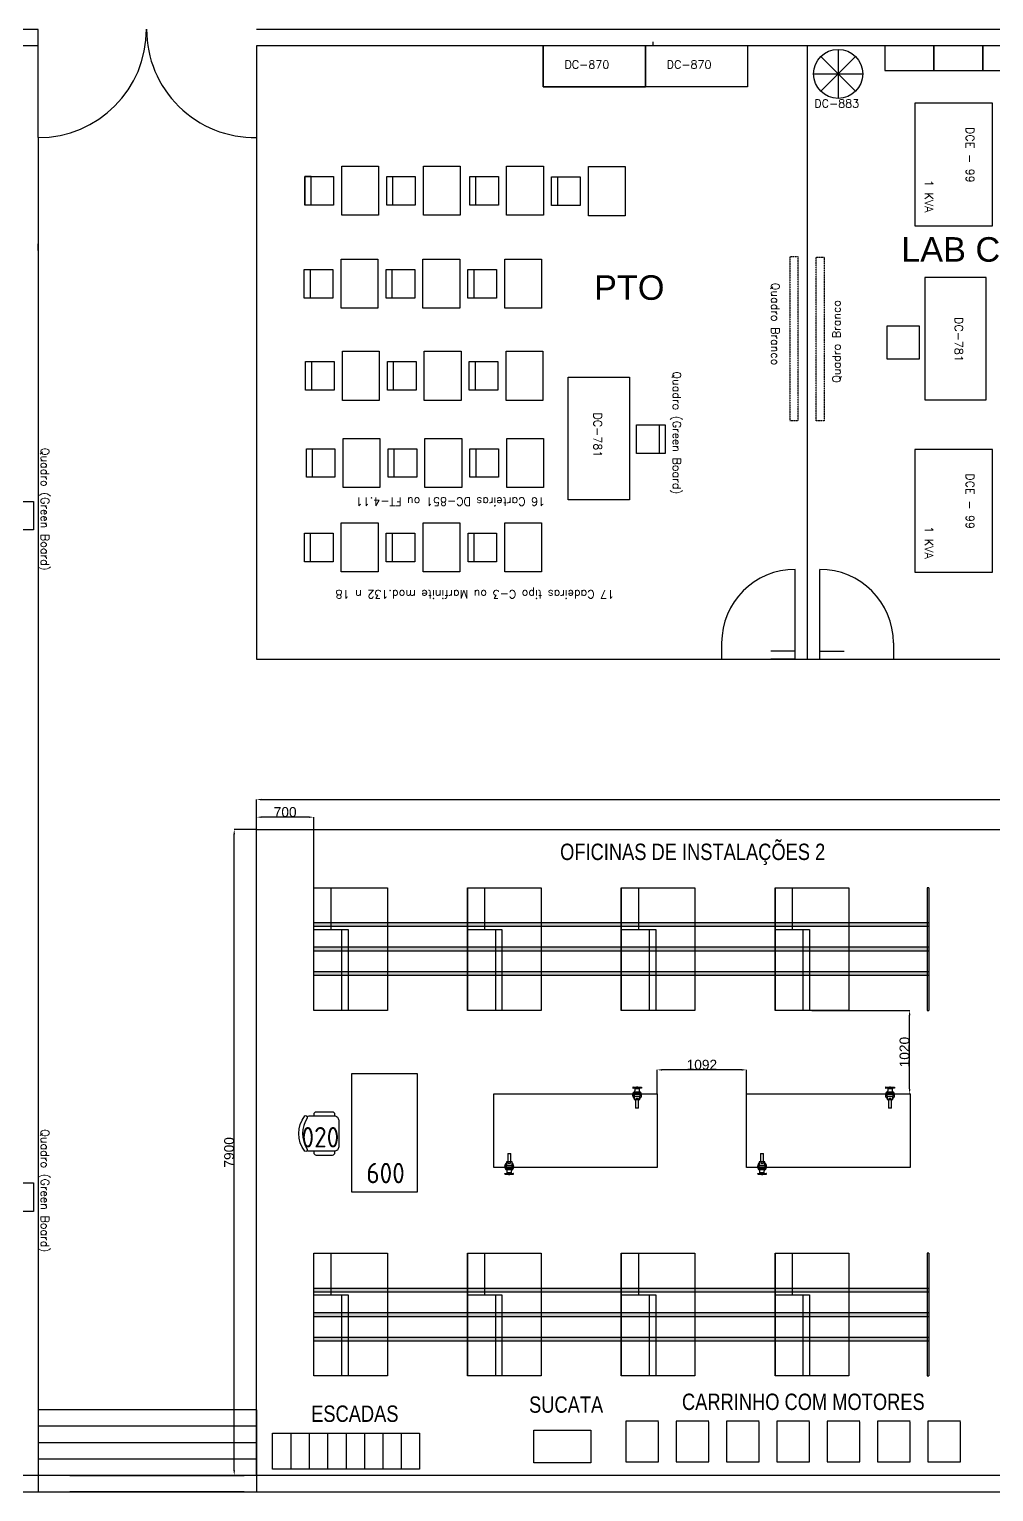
# Model space of a CAD drawing. Header units: millimetres. Extents: x 18768 to 1484868, y -11027 to 520152.
# Drawn here: x 161575 to 173367, y 408974 to 426858 of the extents above; entities that cross this region are included whole.
import ezdxf
from ezdxf.enums import TextEntityAlignment as Align

# ---------------------------------------------------------------- set-up
doc = ezdxf.new("R2010")
doc.units = ezdxf.units.MM
doc.linetypes.add('HIDDEN2', pattern=[4.7625, 3.175, -1.5875])
for name, color, linetype in [('4-MOBILIA', 4, 'Continuous'), ('8-TEXTO-DETALHES', 6, 'Continuous'), ('A Construir', 1, 'Continuous'), ('L025-CONTORNO', 7, 'Continuous'), ('L025-TEXTO', 7, 'Continuous'), ('L035-ARRANJO-ADQUIRIR', 102, 'Continuous'), ('L8-TRACEJADO', 4, 'HIDDEN2'), ('PAREDES', 7, 'Continuous')]:
    doc.layers.add(name, color=color, linetype=linetype)
doc.styles.add('ISO-CP--25', font='isocp.shx', dxfattribs={"height": 250})
doc.styles.add('ROMANS', font='romans', dxfattribs={"width": 0.8, "height": 300})
doc.styles.get("Standard").update_dxf_attribs({"font": 'arial.ttf'})
doc.dimstyles.new('ISO-25', dxfattribs={"dimtxt": 2.5, "dimasz": 2.5, "dimexe": 1.25, "dimexo": 0.625, "dimtad": 1, "dimtxsty": 'Standard', "dimcen": 2.5, "dimadec": 0, "dimazin": 0, "dimtfac": 1, "dimtmove": 0, "dimatfit": 3, "dimfxl": 1, "dimarcsym": 0})

# ---------------------------------------------------------------- blocks, each defined once
blk = doc.blocks.new('*D142')
at = {"color": 0, "lineweight": -2, "transparency": 16777216}
for p, q in [((164354, 417058), (164354, 417440)), ((164414, 417438), (184503, 417438)), ((184563, 417074), (184563, 417440))]:
    blk.add_line(p, q, dxfattribs=at)
at = {"color": 0, "lineweight": 15, "transparency": 16777216}
for points in [[(164414, 417448), (164414, 417428), (164354, 417438)], [(184503, 417448), (184503, 417428), (184563, 417438)]]:
    blk.add_solid(points, dxfattribs=at)
at = {"layer": 'DEFPOINTS', "color": 0, "lineweight": 15, "transparency": 16777216}
for p in [(184563, 417438), (184563, 417074), (164354, 417057)]:
    blk.add_point(p, dxfattribs=at)
at = {"color": 0, "transparency": 16777216, "insert": (174459, 417500), "char_height": 120, "attachment_point": 5}
blk.add_mtext('20209', dxfattribs=at)
blk = doc.blocks.new('*D149')
at = {"color": 0, "lineweight": -2, "transparency": 16777216}
for p, q in [((164353, 417074), (164080, 417074)), ((164081, 409234), (164081, 417014)), ((164353, 409174), (164080, 409174))]:
    blk.add_line(p, q, dxfattribs=at)
at = {"color": 0, "lineweight": 15, "transparency": 16777216}
for points in [[(164071, 417014), (164091, 417014), (164081, 417074)], [(164071, 409234), (164091, 409234), (164081, 409174)]]:
    blk.add_solid(points, dxfattribs=at)
at = {"layer": 'DEFPOINTS', "color": 0, "lineweight": 15, "transparency": 16777216}
for p in [(164081, 417074), (164354, 417074), (164354, 409174)]:
    blk.add_point(p, dxfattribs=at)
at = {"color": 0, "transparency": 16777216, "insert": (164019, 413124), "char_height": 120, "attachment_point": 5, "rotation": 90}
blk.add_mtext('7900', dxfattribs=at)
blk = doc.blocks.new('*D152')
at = {"color": 0, "lineweight": -2, "transparency": 16777216}
for p, q in [((164354, 417074), (164354, 417224)), ((164994, 417223), (164414, 417223)), ((165054, 416361), (165054, 417224))]:
    blk.add_line(p, q, dxfattribs=at)
at = {"color": 0, "lineweight": 15, "transparency": 16777216}
for points in [[(164414, 417233), (164414, 417213), (164354, 417223)], [(164994, 417233), (164994, 417213), (165054, 417223)]]:
    blk.add_solid(points, dxfattribs=at)
at = {"layer": 'DEFPOINTS', "color": 0, "lineweight": 15, "transparency": 16777216}
for p in [(164354, 417223), (164354, 417074), (165054, 416360)]:
    blk.add_point(p, dxfattribs=at)
at = {"color": 0, "transparency": 16777216, "insert": (164704, 417285), "char_height": 120, "attachment_point": 5}
blk.add_mtext('700', dxfattribs=at)
blk = doc.blocks.new('*D153')
at = {"color": 0, "lineweight": -2, "transparency": 16777216}
for p, q in [((169253, 413841), (169253, 414134)), ((170285, 414133), (169313, 414133)), ((170345, 413841), (170345, 414134))]:
    blk.add_line(p, q, dxfattribs=at)
at = {"color": 0, "lineweight": 15, "transparency": 16777216}
for points in [[(169313, 414143), (169313, 414123), (169253, 414133)], [(170285, 414143), (170285, 414123), (170345, 414133)]]:
    blk.add_solid(points, dxfattribs=at)
at = {"layer": 'DEFPOINTS', "color": 0, "lineweight": 15, "transparency": 16777216}
for p in [(169253, 414133), (169253, 413840), (170345, 413840)]:
    blk.add_point(p, dxfattribs=at)
at = {"color": 0, "transparency": 16777216, "insert": (169799, 414195), "char_height": 120, "attachment_point": 5}
blk.add_mtext('1092', dxfattribs=at)
blk = doc.blocks.new('*D154')
at = {"color": 0, "lineweight": -2, "transparency": 16777216}
for p, q in [((171145, 414860), (172340, 414860)), ((172339, 413900), (172339, 414800)), ((172345, 413840), (172337, 413840))]:
    blk.add_line(p, q, dxfattribs=at)
at = {"color": 0, "lineweight": 15, "transparency": 16777216}
for points in [[(172329, 414800), (172349, 414800), (172339, 414860)], [(172329, 413900), (172349, 413900), (172339, 413840)]]:
    blk.add_solid(points, dxfattribs=at)
at = {"layer": 'DEFPOINTS', "color": 0, "lineweight": 15, "transparency": 16777216}
for p in [(171144, 414860), (172339, 414860), (172345, 413840)]:
    blk.add_point(p, dxfattribs=at)
at = {"color": 0, "transparency": 16777216, "insert": (172277, 414350), "char_height": 120, "attachment_point": 5, "rotation": 90}
blk.add_mtext('1020', dxfattribs=at)
blk = doc.blocks.new('BL_SENAI_id9320210400')
at = {"layer": 'L035-ARRANJO-ADQUIRIR', "color": 0}
for points in [[(-690, 550, -0.290756), (-310, 550, 0.829608), (-284, 579, 0.333333), (-716, 579, 0.829608), (-690, 550)], [(-710, 550, 0.129448), (-717, 523), (-717, 219, 0.414214), (-663, 164), (-338, 164, 0.414214), (-284, 219), (-284, 525, 0.120944), (-290, 550)], [(-717, 464), (-737, 464, 0.414214), (-767, 434), (-767, 244, 0.414214), (-737, 214), (-717, 214)], [(-284, 214), (-264, 214, 0.414214), (-234, 244), (-234, 434, 0.414214), (-264, 464), (-284, 464)]]:
    blk.add_lwpolyline(points, format="xyb", dxfattribs=at)
at = {"layer": 'L025-TEXTO', "style": 'ISO-CP--25'}
blk.add_attdef('rmp_mt_codmaterial', (15, 15), '', height=40, dxfattribs=at)
at = {"layer": 'L025-TEXTO', "style": 'ISO-CP--25', "flags": 1}
for tag in ['rmp_mt_nomeunid', 'rmp_mt_potencia', 'rmp_mt_cod']:
    blk.add_attdef(tag, (15, 15), '', height=40, dxfattribs=at)
blk = doc.blocks.new('BL_SENAI_id9320220810')
at = {"layer": 'L025-CONTORNO', "color": 0}
blk.add_lwpolyline([(-688, 238), (112, 238), (112, 1688), (-688, 1688)], close=True, dxfattribs=at)
at = {"layer": 'L025-TEXTO', "style": 'ISO-CP--25'}
blk.add_attdef('rmp_mt_codmaterial', (15, 15), '', height=40, dxfattribs=at)
at = {"layer": 'L025-TEXTO', "style": 'ISO-CP--25', "flags": 1}
for tag in ['rmp_mt_nomeunid', 'rmp_mt_potencia', 'rmp_mt_cod']:
    blk.add_attdef(tag, (15, 15), '', height=40, dxfattribs=at)
blk = doc.blocks.new('*U157')
for p, q in [((-200, 250), (200, 250)), ((-200, -250), (-200, 242)), ((200, 250), (200, -250)), ((200, -250), (-200, -250))]:
    blk.add_line(p, q)
blk = doc.blocks.new('*U158')
at = {"color": 0, "linetype": 'ByBlock', "lineweight": -2, "transparency": 16777216}
for p in [(-3692, 0), (-3077, 0), (-2462, 0), (-1846, 0), (-1231, 0), (-615, 0), (0, 0)]:
    blk.add_blockref('*U157', p, dxfattribs=at)

msp = doc.modelspace()

# ---------------------------------------------------------------- hatches: boundary and pattern name
at = {"true_color": 0xf4ee51}
h = msp.add_hatch(color=41, dxfattribs=at)
h.dxf.hatch_style = 1
h.paths.add_polyline_path([(171594.027, 415935.346), (172574.027, 415935.346), (172574.027, 415885.346), (171594.027, 415885.346)])
h.paths.add_polyline_path([(171114.162, 415935.346), (171594.027, 415935.346), (171594.027, 415885.346), (171114.162, 415885.346)])
h.paths.add_polyline_path([(171034.408, 415935.346), (171114.162, 415935.346), (171114.162, 415885.346), (171034.408, 415885.346)])
h.paths.add_polyline_path([(170694.027, 415935.346), (171034.408, 415935.346), (171034.408, 415885.346), (170694.027, 415885.346)])
h.paths.add_polyline_path([(169714.027, 415935.346), (170694.027, 415935.346), (170694.027, 415885.346), (169714.027, 415885.346)])
h.paths.add_polyline_path([(169234.162, 415935.346), (169714.027, 415935.346), (169714.027, 415885.346), (169234.162, 415885.346)])
h.paths.add_polyline_path([(169154.408, 415935.346), (169234.162, 415935.346), (169234.162, 415885.346), (169154.408, 415885.346)])
h.paths.add_polyline_path([(168814.027, 415935.346), (169154.408, 415935.346), (169154.408, 415885.346), (168814.027, 415885.346)])
h.paths.add_polyline_path([(167834.027, 415935.346), (168814.027, 415935.346), (168814.027, 415885.346), (167834.027, 415885.346)])
h.paths.add_polyline_path([(166934.027, 415935.346), (167834.027, 415935.346), (167834.027, 415885.346), (166934.027, 415885.346)])
h.paths.add_polyline_path([(165954.027, 415935.346), (166934.027, 415935.346), (166934.027, 415885.346), (165954.027, 415885.346)])
h.paths.add_polyline_path([(165474.162, 415935.346), (165954.027, 415935.346), (165954.027, 415885.346), (165474.162, 415885.346)])
h.paths.add_polyline_path([(165394.408, 415935.346), (165474.162, 415935.346), (165474.162, 415885.346), (165394.408, 415885.346)])
h.paths.add_polyline_path([(165054.027, 415935.346), (165394.408, 415935.346), (165394.408, 415885.346), (165054.027, 415885.346)])
h = msp.add_hatch(color=41, dxfattribs=at)
h.dxf.hatch_style = 1
h.paths.add_polyline_path([(171594.028, 415635.346), (172574.028, 415635.346), (172574.028, 415585.346), (171594.028, 415585.346)])
h.paths.add_polyline_path([(171114.163, 415635.346), (171594.028, 415635.346), (171594.028, 415585.346), (171114.163, 415585.346)])
h.paths.add_polyline_path([(171034.409, 415635.346), (171114.163, 415635.346), (171114.163, 415585.346), (171034.409, 415585.346)])
h.paths.add_polyline_path([(170694.028, 415635.346), (171034.409, 415635.346), (171034.409, 415585.346), (170694.028, 415585.346)])
h.paths.add_polyline_path([(169714.028, 415635.346), (170694.028, 415635.346), (170694.028, 415585.346), (169714.028, 415585.346)])
h.paths.add_polyline_path([(169234.163, 415635.346), (169714.028, 415635.346), (169714.028, 415585.346), (169234.163, 415585.346)])
h.paths.add_polyline_path([(169154.409, 415635.346), (169234.163, 415635.346), (169234.163, 415585.346), (169154.409, 415585.346)])
h.paths.add_polyline_path([(168814.028, 415635.346), (169154.409, 415635.346), (169154.409, 415585.346), (168814.028, 415585.346)])
h.paths.add_polyline_path([(167834.028, 415635.346), (168814.028, 415635.346), (168814.028, 415585.346), (167834.028, 415585.346)])
h.paths.add_polyline_path([(166934.028, 415635.346), (167834.028, 415635.346), (167834.028, 415585.346), (166934.028, 415585.346)])
h.paths.add_polyline_path([(165954.028, 415635.346), (166934.028, 415635.346), (166934.028, 415585.346), (165954.028, 415585.346)])
h.paths.add_polyline_path([(165474.163, 415635.346), (165954.028, 415635.346), (165954.028, 415585.346), (165474.163, 415585.346)])
h.paths.add_polyline_path([(165394.409, 415635.346), (165474.163, 415635.346), (165474.163, 415585.346), (165394.409, 415585.346)])
h.paths.add_polyline_path([(165054.028, 415635.346), (165394.409, 415635.346), (165394.409, 415585.346), (165054.028, 415585.346)])
h = msp.add_hatch(color=41, dxfattribs=at)
h.dxf.hatch_style = 1
h.paths.add_polyline_path([(171594.027, 415335.346), (172574.027, 415335.346), (172574.027, 415285.346), (171594.027, 415285.346)])
h.paths.add_polyline_path([(171114.162, 415335.346), (171594.027, 415335.346), (171594.027, 415285.346), (171114.162, 415285.346)])
h.paths.add_polyline_path([(171034.408, 415335.346), (171114.162, 415335.346), (171114.162, 415285.346), (171034.408, 415285.346)])
h.paths.add_polyline_path([(170694.027, 415335.346), (171034.408, 415335.346), (171034.408, 415285.346), (170694.027, 415285.346)])
h.paths.add_polyline_path([(169714.027, 415335.346), (170694.027, 415335.346), (170694.027, 415285.346), (169714.027, 415285.346)])
h.paths.add_polyline_path([(169234.162, 415335.346), (169714.027, 415335.346), (169714.027, 415285.346), (169234.162, 415285.346)])
h.paths.add_polyline_path([(169154.408, 415335.346), (169234.162, 415335.346), (169234.162, 415285.346), (169154.408, 415285.346)])
h.paths.add_polyline_path([(168814.027, 415335.346), (169154.408, 415335.346), (169154.408, 415285.346), (168814.027, 415285.346)])
h.paths.add_polyline_path([(167834.027, 415335.346), (168814.027, 415335.346), (168814.027, 415285.346), (167834.027, 415285.346)])
h.paths.add_polyline_path([(166934.027, 415335.346), (167834.027, 415335.346), (167834.027, 415285.346), (166934.027, 415285.346)])
h.paths.add_polyline_path([(165954.027, 415335.346), (166934.027, 415335.346), (166934.027, 415285.346), (165954.027, 415285.346)])
h.paths.add_polyline_path([(165474.162, 415335.346), (165954.027, 415335.346), (165954.027, 415285.346), (165474.162, 415285.346)])
h.paths.add_polyline_path([(165394.408, 415335.346), (165474.162, 415335.346), (165474.162, 415285.346), (165394.408, 415285.346)])
h.paths.add_polyline_path([(165054.027, 415335.346), (165394.408, 415335.346), (165394.408, 415285.346), (165054.027, 415285.346)])
h = msp.add_hatch(color=41, dxfattribs=at)
h.dxf.hatch_style = 1
h.paths.add_polyline_path([(171594.027, 411464.568), (172574.027, 411464.568), (172574.027, 411414.568), (171594.027, 411414.568)])
h.paths.add_polyline_path([(171114.162, 411464.568), (171594.027, 411464.568), (171594.027, 411414.568), (171114.162, 411414.568)])
h.paths.add_polyline_path([(171034.408, 411464.568), (171114.162, 411464.568), (171114.162, 411414.568), (171034.408, 411414.568)])
h.paths.add_polyline_path([(170694.027, 411464.568), (171034.408, 411464.568), (171034.408, 411414.568), (170694.027, 411414.568)])
h.paths.add_polyline_path([(169714.027, 411464.568), (170694.027, 411464.568), (170694.027, 411414.568), (169714.027, 411414.568)])
h.paths.add_polyline_path([(169234.162, 411464.568), (169714.027, 411464.568), (169714.027, 411414.568), (169234.162, 411414.568)])
h.paths.add_polyline_path([(169154.408, 411464.568), (169234.162, 411464.568), (169234.162, 411414.568), (169154.408, 411414.568)])
h.paths.add_polyline_path([(168814.027, 411464.568), (169154.408, 411464.568), (169154.408, 411414.568), (168814.027, 411414.568)])
h.paths.add_polyline_path([(167834.027, 411464.568), (168814.027, 411464.568), (168814.027, 411414.568), (167834.027, 411414.568)])
h.paths.add_polyline_path([(166934.027, 411464.568), (167834.027, 411464.568), (167834.027, 411414.568), (166934.027, 411414.568)])
h.paths.add_polyline_path([(165954.027, 411464.568), (166934.027, 411464.568), (166934.027, 411414.568), (165954.027, 411414.568)])
h.paths.add_polyline_path([(165474.162, 411464.568), (165954.027, 411464.568), (165954.027, 411414.568), (165474.162, 411414.568)])
h.paths.add_polyline_path([(165394.408, 411464.568), (165474.162, 411464.568), (165474.162, 411414.568), (165394.408, 411414.568)])
h.paths.add_polyline_path([(165054.027, 411464.568), (165394.408, 411464.568), (165394.408, 411414.568), (165054.027, 411414.568)])
h = msp.add_hatch(color=41, dxfattribs=at)
h.dxf.hatch_style = 1
h.paths.add_polyline_path([(171594.028, 411164.568), (172574.028, 411164.568), (172574.028, 411114.568), (171594.028, 411114.568)])
h.paths.add_polyline_path([(171114.163, 411164.568), (171594.028, 411164.568), (171594.028, 411114.568), (171114.163, 411114.568)])
h.paths.add_polyline_path([(171034.409, 411164.568), (171114.163, 411164.568), (171114.163, 411114.568), (171034.409, 411114.568)])
h.paths.add_polyline_path([(170694.028, 411164.568), (171034.409, 411164.568), (171034.409, 411114.568), (170694.028, 411114.568)])
h.paths.add_polyline_path([(169714.028, 411164.568), (170694.028, 411164.568), (170694.028, 411114.568), (169714.028, 411114.568)])
h.paths.add_polyline_path([(169234.163, 411164.568), (169714.028, 411164.568), (169714.028, 411114.568), (169234.163, 411114.568)])
h.paths.add_polyline_path([(169154.409, 411164.568), (169234.163, 411164.568), (169234.163, 411114.568), (169154.409, 411114.568)])
h.paths.add_polyline_path([(168814.028, 411164.568), (169154.409, 411164.568), (169154.409, 411114.568), (168814.028, 411114.568)])
h.paths.add_polyline_path([(167834.028, 411164.568), (168814.028, 411164.568), (168814.028, 411114.568), (167834.028, 411114.568)])
h.paths.add_polyline_path([(166934.028, 411164.568), (167834.028, 411164.568), (167834.028, 411114.568), (166934.028, 411114.568)])
h.paths.add_polyline_path([(165954.028, 411164.568), (166934.028, 411164.568), (166934.028, 411114.568), (165954.028, 411114.568)])
h.paths.add_polyline_path([(165474.163, 411164.568), (165954.028, 411164.568), (165954.028, 411114.568), (165474.163, 411114.568)])
h.paths.add_polyline_path([(165394.409, 411164.568), (165474.163, 411164.568), (165474.163, 411114.568), (165394.409, 411114.568)])
h.paths.add_polyline_path([(165054.028, 411164.568), (165394.409, 411164.568), (165394.409, 411114.568), (165054.028, 411114.568)])
h = msp.add_hatch(color=41, dxfattribs=at)
h.dxf.hatch_style = 1
h.paths.add_polyline_path([(171594.027, 410864.568), (172574.027, 410864.568), (172574.027, 410814.568), (171594.027, 410814.568)])
h.paths.add_polyline_path([(171114.162, 410864.568), (171594.027, 410864.568), (171594.027, 410814.568), (171114.162, 410814.568)])
h.paths.add_polyline_path([(171034.408, 410864.568), (171114.162, 410864.568), (171114.162, 410814.568), (171034.408, 410814.568)])
h.paths.add_polyline_path([(170694.027, 410864.568), (171034.408, 410864.568), (171034.408, 410814.568), (170694.027, 410814.568)])
h.paths.add_polyline_path([(169714.027, 410864.568), (170694.027, 410864.568), (170694.027, 410814.568), (169714.027, 410814.568)])
h.paths.add_polyline_path([(169234.162, 410864.568), (169714.027, 410864.568), (169714.027, 410814.568), (169234.162, 410814.568)])
h.paths.add_polyline_path([(169154.408, 410864.568), (169234.162, 410864.568), (169234.162, 410814.568), (169154.408, 410814.568)])
h.paths.add_polyline_path([(168814.027, 410864.568), (169154.408, 410864.568), (169154.408, 410814.568), (168814.027, 410814.568)])
h.paths.add_polyline_path([(167834.027, 410864.568), (168814.027, 410864.568), (168814.027, 410814.568), (167834.027, 410814.568)])
h.paths.add_polyline_path([(166934.027, 410864.568), (167834.027, 410864.568), (167834.027, 410814.568), (166934.027, 410814.568)])
h.paths.add_polyline_path([(165954.027, 410864.568), (166934.027, 410864.568), (166934.027, 410814.568), (165954.027, 410814.568)])
h.paths.add_polyline_path([(165474.162, 410864.568), (165954.027, 410864.568), (165954.027, 410814.568), (165474.162, 410814.568)])
h.paths.add_polyline_path([(165394.408, 410864.568), (165474.162, 410864.568), (165474.162, 410814.568), (165394.408, 410814.568)])
h.paths.add_polyline_path([(165054.027, 410864.568), (165394.408, 410864.568), (165394.408, 410814.568), (165054.027, 410814.568)])

# ---------------------------------------------------------------- linework, layer by layer
for p, q in [((173273.624, 423824.495), (172523.624, 423824.495)), ((172523.624, 423824.495), (172523.624, 422324.495)), ((173273.624, 422324.495), (173273.624, 423824.495)), ((172523.624, 422324.495), (173273.624, 422324.495)), ((165262.717, 416360.346), (165262.717, 415850.846)), ((165954.028, 416360.346), (165954.028, 414860.346)), ((167142.717, 416360.346), (167142.717, 415850.846)), ((167834.028, 416360.346), (167834.028, 414860.346)), ((169022.717, 416360.346), (169022.717, 415850.846)), ((169714.028, 416360.346), (169714.028, 414860.346)), ((170902.717, 416360.346), (170902.717, 415850.846)), ((171594.028, 416360.346), (171594.028, 414860.346)), ((172574.028, 416360.346), (172554.028, 416360.346)), ((172554.028, 416360.346), (172554.028, 414860.346)), ((165054.028, 415935.346), (172574.028, 415935.346)), ((165054.028, 415885.346), (165054.028, 415935.346)), ((172574.028, 415885.346), (165054.028, 415885.346)), ((165054.028, 415850.846), (165474.163, 415850.846)), ((165394.409, 415850.846), (165394.409, 414860.346)), ((165474.163, 415850.846), (165474.163, 414860.346)), ((166934.028, 415850.846), (167354.163, 415850.846)), ((167274.409, 415850.846), (167274.409, 414860.346)), ((167354.163, 415850.846), (167354.163, 414860.346)), ((168814.028, 415850.846), (169234.163, 415850.846)), ((169154.409, 415850.846), (169154.409, 414860.346)), ((169234.163, 415850.846), (169234.163, 414860.346)), ((170694.028, 415850.846), (171114.163, 415850.846)), ((171034.409, 415850.846), (171034.409, 414860.346)), ((171114.163, 415850.846), (171114.163, 414860.346)), ((172574.028, 415935.346), (172574.028, 415885.346)), ((165054.028, 415635.346), (172574.028, 415635.346)), ((165054.028, 415585.346), (165054.028, 415635.346)), ((172574.028, 415585.346), (165054.028, 415585.346)), ((172574.028, 415635.346), (172574.028, 415585.346)), ((165054.028, 415335.346), (172574.028, 415335.346)), ((165054.028, 415285.346), (165054.028, 415335.346)), ((172574.028, 415285.346), (165054.028, 415285.346)), ((172574.028, 415335.346), (172574.028, 415285.346)), ((172554.028, 414860.346), (172574.028, 414860.346)), ((165262.717, 411889.568), (165262.717, 411380.068)), ((165954.028, 411889.568), (165954.028, 410389.568)), ((167142.717, 411889.568), (167142.717, 411380.068)), ((167834.028, 411889.568), (167834.028, 410389.568)), ((169022.717, 411889.568), (169022.717, 411380.068)), ((169714.028, 411889.568), (169714.028, 410389.568)), ((170902.717, 411889.568), (170902.717, 411380.068)), ((171594.028, 411889.568), (171594.028, 410389.568)), ((172574.028, 411889.568), (172554.028, 411889.568)), ((172554.028, 411889.568), (172554.028, 410389.568)), ((165054.028, 411464.568), (172574.028, 411464.568)), ((165054.028, 411414.568), (165054.028, 411464.568)), ((172574.028, 411414.568), (165054.028, 411414.568)), ((165054.028, 411380.068), (165474.163, 411380.068)), ((165394.409, 411380.068), (165394.409, 410389.568)), ((165474.163, 411380.068), (165474.163, 410389.568)), ((166934.028, 411380.068), (167354.163, 411380.068)), ((167274.409, 411380.068), (167274.409, 410389.568)), ((167354.163, 411380.068), (167354.163, 410389.568)), ((168814.028, 411380.068), (169234.163, 411380.068)), ((169154.409, 411380.068), (169154.409, 410389.568)), ((169234.163, 411380.068), (169234.163, 410389.568)), ((170694.028, 411380.068), (171114.163, 411380.068)), ((171034.409, 411380.068), (171034.409, 410389.568)), ((171114.163, 411380.068), (171114.163, 410389.568)), ((172574.028, 411464.568), (172574.028, 411414.568)), ((165054.028, 411164.568), (172574.028, 411164.568)), ((165054.028, 411114.568), (165054.028, 411164.568)), ((172574.028, 411114.568), (165054.028, 411114.568)), ((172574.028, 411164.568), (172574.028, 411114.568)), ((165054.028, 410864.568), (172574.028, 410864.568)), ((165054.028, 410814.568), (165054.028, 410864.568)), ((172574.028, 410814.568), (165054.028, 410814.568)), ((172574.028, 410864.568), (172574.028, 410814.568)), ((172554.028, 410389.568), (172574.028, 410389.568)), ((164548.466, 409251.024), (164548.466, 409691.024)), ((164548.466, 409691.024), (166348.466, 409691.024)), ((164773.466, 409691.024), (164773.466, 409251.024)), ((164998.466, 409691.024), (164998.466, 409251.024)), ((165223.466, 409691.024), (165223.466, 409251.024)), ((165448.466, 409691.024), (165448.466, 409251.024)), ((165673.466, 409691.024), (165673.466, 409251.024)), ((165898.466, 409691.024), (165898.466, 409251.024)), ((166123.466, 409691.024), (166123.466, 409251.024)), ((166348.466, 409691.024), (166348.466, 409251.024)), ((167742.417, 409728.451), (168442.417, 409728.451)), ((167742.417, 409328.451), (167742.417, 409728.451)), ((168442.417, 409728.451), (168442.417, 409328.451)), ((166348.466, 409251.024), (164548.466, 409251.024)), ((168442.417, 409328.451), (167742.417, 409328.451))]:
    msp.add_line(p, q)
for points in [[(165054.028, 414860.346), (165054.028, 416360.346), (165954.028, 416360.346)], [(166934.028, 414860.346), (166934.028, 416360.346), (167834.028, 416360.346)], [(166934.028, 416360.346), (166934.028, 414860.346)], [(168814.028, 414860.346), (168814.028, 416360.346), (169714.028, 416360.346)], [(168814.028, 416360.346), (168814.028, 414860.346)], [(170694.028, 414860.346), (170694.028, 416360.346), (171594.028, 416360.346)], [(170694.028, 416360.346), (170694.028, 414860.346)], [(172574.028, 416360.346), (172574.028, 414860.346)], [(165954.028, 414860.346), (165054.028, 414860.346), (165054.028, 415885.346)], [(167834.028, 414860.346), (166934.028, 414860.346), (166934.028, 415885.346)], [(169714.028, 414860.346), (168814.028, 414860.346), (168814.028, 415885.346)], [(171594.028, 414860.346), (170694.028, 414860.346), (170694.028, 415885.346)], [(165054.028, 410389.568), (165054.028, 411889.568), (165954.028, 411889.568)], [(166934.028, 410389.568), (166934.028, 411889.568), (167834.028, 411889.568)], [(166934.028, 411889.568), (166934.028, 410389.568)], [(168814.028, 410389.568), (168814.028, 411889.568), (169714.028, 411889.568)], [(168814.028, 411889.568), (168814.028, 410389.568)], [(170694.028, 410389.568), (170694.028, 411889.568), (171594.028, 411889.568)], [(170694.028, 411889.568), (170694.028, 410389.568)], [(172574.028, 411889.568), (172574.028, 410389.568)], [(165954.028, 410389.568), (165054.028, 410389.568), (165054.028, 411414.568)], [(167834.028, 410389.568), (166934.028, 410389.568), (166934.028, 411414.568)], [(169714.028, 410389.568), (168814.028, 410389.568), (168814.028, 411414.568)], [(171594.028, 410389.568), (170694.028, 410389.568), (170694.028, 411414.568)]]:
    msp.add_lwpolyline(points)
at = {"layer": '4-MOBILIA'}
for p, q in [((167858.099, 426153.687), (167858.099, 426653.687)), ((169108.099, 426653.687), (169108.099, 426153.687)), ((169108.099, 426153.687), (169108.099, 426653.687)), ((169108.099, 426153.687), (167858.099, 426153.687)), ((164945.142, 425058.63), (164945.142, 424708.63)), ((165020.142, 425058.63), (164945.142, 425058.63)), ((164945.142, 424708.63), (164945.142, 425058.63)), ((164945.142, 424708.63), (164945.142, 425058.63)), ((165020.142, 424708.63), (165020.142, 425058.63)), ((165020.142, 424708.63), (165020.142, 425058.63)), ((165020.142, 424708.63), (165020.142, 425058.63))]:
    msp.add_line(p, q, dxfattribs=at)
at = {"layer": '4-MOBILIA', "linetype": 'Continuous'}
for p, q in [((170358.099, 426653.687), (170358.099, 426153.687)), ((170358.099, 426153.687), (169108.099, 426153.687)), ((165395.142, 424583.63), (165395.142, 425183.63)), ((165395.142, 425183.63), (165845.142, 425183.63)), ((165845.142, 425183.63), (165845.142, 424583.63)), ((166395.142, 425183.63), (166845.142, 425183.63)), ((166395.142, 424583.63), (166395.142, 425183.63)), ((166845.142, 425183.63), (166845.142, 424583.63)), ((167410.879, 424583.63), (167410.879, 425183.63)), ((167410.879, 425183.63), (167860.879, 425183.63)), ((167860.879, 425183.63), (167860.879, 424583.63)), ((168410.879, 425177.931), (168860.879, 425177.931)), ((168410.879, 424577.931), (168410.879, 425177.931)), ((168860.879, 425177.931), (168860.879, 424577.931)), ((164945.142, 425058.63), (165295.142, 425058.63)), ((165295.142, 425058.63), (165295.142, 424708.63)), ((165945.142, 425058.63), (166295.142, 425058.63)), ((165945.142, 424708.63), (165945.142, 425058.63)), ((166020.142, 424708.63), (166020.142, 425058.63)), ((166295.142, 425058.63), (166295.142, 424708.63)), ((166960.879, 424708.63), (166960.879, 425058.63)), ((166960.879, 425058.63), (167310.879, 425058.63)), ((167035.879, 424708.63), (167035.879, 425058.63)), ((167310.879, 425058.63), (167310.879, 424708.63)), ((167960.879, 425052.931), (168310.879, 425052.931)), ((167960.879, 424702.931), (167960.879, 425052.931)), ((168035.879, 424702.931), (168035.879, 425052.931)), ((168310.879, 425052.931), (168310.879, 424702.931)), ((165295.142, 424708.63), (164945.142, 424708.63)), ((165845.142, 424583.63), (165395.142, 424583.63)), ((166295.142, 424708.63), (165945.142, 424708.63)), ((166845.142, 424583.63), (166395.142, 424583.63)), ((167310.879, 424708.63), (166960.879, 424708.63)), ((167860.879, 424583.63), (167410.879, 424583.63)), ((168310.879, 424702.931), (167960.879, 424702.931)), ((168860.879, 424577.931), (168410.879, 424577.931)), ((165387.872, 423445.449), (165387.872, 424045.449)), ((165387.872, 424045.449), (165837.872, 424045.449)), ((165837.872, 424045.449), (165837.872, 423445.449)), ((166387.872, 424045.449), (166837.872, 424045.449)), ((166387.872, 423445.449), (166387.872, 424045.449)), ((166837.872, 424045.449), (166837.872, 423445.449)), ((167387.872, 424045.449), (167837.872, 424045.449)), ((167387.872, 423445.449), (167387.872, 424045.449)), ((167837.872, 424045.449), (167837.872, 423445.449)), ((164937.872, 423920.449), (165287.872, 423920.449)), ((164937.872, 423570.449), (164937.872, 423920.449)), ((165012.872, 423570.449), (165012.872, 423920.449)), ((165287.872, 423920.449), (165287.872, 423570.449)), ((165937.872, 423920.449), (166287.872, 423920.449)), ((165937.872, 423570.449), (165937.872, 423920.449)), ((166012.872, 423570.449), (166012.872, 423920.449)), ((166287.872, 423920.449), (166287.872, 423570.449)), ((166937.872, 423570.449), (166937.872, 423920.449)), ((166937.872, 423920.449), (167287.872, 423920.449)), ((167012.872, 423570.449), (167012.872, 423920.449)), ((167287.872, 423920.449), (167287.872, 423570.449)), ((165287.872, 423570.449), (164937.872, 423570.449)), ((166287.872, 423570.449), (165937.872, 423570.449)), ((167287.872, 423570.449), (166937.872, 423570.449)), ((165837.872, 423445.449), (165387.872, 423445.449)), ((166837.872, 423445.449), (166387.872, 423445.449)), ((167837.872, 423445.449), (167387.872, 423445.449)), ((164954.645, 422794.789), (165304.645, 422794.789)), ((164954.645, 422444.789), (164954.645, 422794.789)), ((165029.645, 422444.789), (165029.645, 422794.789)), ((165304.645, 422794.789), (165304.645, 422444.789)), ((165404.645, 422919.789), (165854.645, 422919.789)), ((165404.645, 422319.789), (165404.645, 422919.789)), ((165854.645, 422919.789), (165854.645, 422319.789)), ((165954.645, 422444.789), (165954.645, 422794.789)), ((165954.645, 422794.789), (166304.645, 422794.789)), ((166029.645, 422444.789), (166029.645, 422794.789)), ((166304.645, 422794.789), (166304.645, 422444.789)), ((166404.645, 422919.789), (166854.645, 422919.789)), ((166404.645, 422319.789), (166404.645, 422919.789)), ((166854.645, 422919.789), (166854.645, 422319.789)), ((166954.645, 422444.789), (166954.645, 422794.789)), ((166954.645, 422794.789), (167304.645, 422794.789)), ((167029.645, 422444.789), (167029.645, 422794.789)), ((167304.645, 422794.789), (167304.645, 422444.789)), ((167404.645, 422919.789), (167854.645, 422919.789)), ((167404.645, 422319.789), (167404.645, 422919.789)), ((167854.645, 422919.789), (167854.645, 422319.789)), ((165304.645, 422444.789), (164954.645, 422444.789)), ((166304.645, 422444.789), (165954.645, 422444.789)), ((167304.645, 422444.789), (166954.645, 422444.789)), ((168162.694, 422605.044), (168912.694, 422605.044)), ((168162.694, 421105.044), (168162.694, 422605.044)), ((168912.694, 422605.044), (168912.694, 421105.044)), ((165854.645, 422319.789), (165404.645, 422319.789)), ((166854.645, 422319.789), (166404.645, 422319.789)), ((167854.645, 422319.789), (167404.645, 422319.789)), ((169000.849, 422019.43), (169350.849, 422019.43)), ((169000.849, 421669.43), (169000.849, 422019.43)), ((169275.849, 422019.43), (169275.849, 421669.43)), ((169350.849, 422019.43), (169350.849, 421669.43)), ((164963.03, 421728.941), (165313.03, 421728.941)), ((164963.03, 421378.941), (164963.03, 421728.941)), ((165038.03, 421378.941), (165038.03, 421728.941)), ((165313.03, 421728.941), (165313.03, 421378.941)), ((165413.03, 421253.941), (165413.03, 421853.941)), ((165413.03, 421853.941), (165863.03, 421853.941)), ((165863.03, 421853.941), (165863.03, 421253.941)), ((165963.03, 421378.941), (165963.03, 421728.941)), ((165963.03, 421728.941), (166313.03, 421728.941)), ((166038.03, 421378.941), (166038.03, 421728.941)), ((166313.03, 421728.941), (166313.03, 421378.941)), ((166413.03, 421853.941), (166863.03, 421853.941)), ((166413.03, 421253.941), (166413.03, 421853.941)), ((166863.03, 421853.941), (166863.03, 421253.941)), ((166963.03, 421378.941), (166963.03, 421728.941)), ((166963.03, 421728.941), (167313.03, 421728.941)), ((167038.03, 421378.941), (167038.03, 421728.941)), ((167313.03, 421728.941), (167313.03, 421378.941)), ((167413.03, 421853.941), (167863.03, 421853.941)), ((167413.03, 421253.941), (167413.03, 421853.941)), ((167863.03, 421853.941), (167863.03, 421253.941)), ((169350.849, 421669.43), (169000.849, 421669.43)), ((165313.03, 421378.941), (164963.03, 421378.941)), ((166313.03, 421378.941), (165963.03, 421378.941)), ((167313.03, 421378.941), (166963.03, 421378.941)), ((165863.03, 421253.941), (165413.03, 421253.941)), ((166863.03, 421253.941), (166413.03, 421253.941)), ((167863.03, 421253.941), (167413.03, 421253.941)), ((161275.577, 421085.078), (161625.577, 421085.078)), ((161625.577, 421085.078), (161625.577, 420735.078)), ((168912.694, 421105.044), (168162.694, 421105.044)), ((161625.577, 420735.078), (161275.577, 420735.078)), ((164939.887, 420697.113), (165289.887, 420697.113)), ((164939.887, 420347.113), (164939.887, 420697.113)), ((165014.887, 420347.113), (165014.887, 420697.113)), ((165289.887, 420697.113), (165289.887, 420347.113)), ((165389.887, 420222.113), (165389.887, 420822.113)), ((165389.887, 420822.113), (165839.887, 420822.113)), ((165839.887, 420822.113), (165839.887, 420222.113)), ((165939.887, 420347.113), (165939.887, 420697.113)), ((165939.887, 420697.113), (166289.887, 420697.113)), ((166014.887, 420347.113), (166014.887, 420697.113)), ((166289.887, 420697.113), (166289.887, 420347.113)), ((166389.887, 420822.113), (166839.887, 420822.113)), ((166389.887, 420222.113), (166389.887, 420822.113)), ((166839.887, 420822.113), (166839.887, 420222.113)), ((166939.887, 420347.113), (166939.887, 420697.113)), ((166939.887, 420697.113), (167289.887, 420697.113)), ((167014.887, 420347.113), (167014.887, 420697.113)), ((167289.887, 420697.113), (167289.887, 420347.113)), ((167389.887, 420822.113), (167839.887, 420822.113)), ((167389.887, 420222.113), (167389.887, 420822.113)), ((167839.887, 420822.113), (167839.887, 420222.113)), ((165289.887, 420347.113), (164939.887, 420347.113)), ((166289.887, 420347.113), (165939.887, 420347.113)), ((167289.887, 420347.113), (166939.887, 420347.113)), ((165839.887, 420222.113), (165389.887, 420222.113)), ((166839.887, 420222.113), (166389.887, 420222.113)), ((167839.887, 420222.113), (167389.887, 420222.113)), ((161275.577, 412751.321), (161625.577, 412751.321)), ((161625.577, 412751.321), (161625.577, 412401.321)), ((161625.577, 412401.321), (161275.577, 412401.321))]:
    msp.add_line(p, q, dxfattribs=at)
at = {"layer": '4-MOBILIA', "color": 26}
for p, q in [((171465.261, 426612.402), (171465.261, 426012.402)), ((171465.261, 426312.402), (171253.129, 426524.534)), ((171465.261, 426312.402), (171677.393, 426524.534)), ((171165.261, 426312.402), (171765.261, 426312.402)), ((171465.261, 426312.402), (171253.129, 426100.27)), ((171465.261, 426312.402), (171677.393, 426100.27))]:
    msp.add_line(p, q, dxfattribs=at)
at = {"layer": '4-MOBILIA', "ltscale": 0.01}
for p, q in [((172634.101, 426653.687), (172034.101, 426653.687)), ((172034.101, 426653.687), (172034.101, 426353.687)), ((172634.101, 426353.687), (172634.101, 426653.687)), ((173234.101, 426653.687), (172634.101, 426653.687)), ((172634.101, 426653.687), (172634.101, 426353.687)), ((173834.101, 426653.687), (173234.101, 426653.687)), ((173234.101, 426653.687), (173234.101, 426353.687)), ((173234.101, 426353.687), (173234.101, 426653.687)), ((172034.101, 426353.687), (172634.101, 426353.687)), ((172634.101, 426353.687), (173234.101, 426353.687)), ((173234.101, 426353.687), (173834.101, 426353.687)), ((172459.874, 423227.405), (172059.874, 423227.405)), ((172059.874, 423227.405), (172059.874, 422827.405)), ((172459.874, 422827.405), (172459.874, 423227.405)), ((172059.874, 422827.405), (172459.874, 422827.405))]:
    msp.add_line(p, q, dxfattribs=at)
at = {"layer": '4-MOBILIA', "color": 5, "ltscale": 0.01}
for p, q in [((172634.101, 426653.687), (172034.101, 426653.687)), ((172034.101, 426653.687), (172034.101, 426353.687)), ((172634.101, 426353.687), (172634.101, 426653.687)), ((173234.101, 426653.687), (172634.101, 426653.687)), ((172634.101, 426653.687), (172634.101, 426353.687)), ((173834.101, 426653.687), (173234.101, 426653.687)), ((173234.101, 426653.687), (173234.101, 426353.687)), ((173234.101, 426353.687), (173234.101, 426653.687)), ((172034.101, 426353.687), (172634.101, 426353.687)), ((172634.101, 426353.687), (173234.101, 426353.687)), ((173234.101, 426353.687), (173834.101, 426353.687))]:
    msp.add_line(p, q, dxfattribs=at)
at = {"layer": '4-MOBILIA', "linetype": 'Continuous'}
msp.add_lwpolyline([(169108.099, 426653.687), (167858.099, 426653.687), (167858.099, 426153.687), (169108.099, 426153.687)], close=True, dxfattribs=at)
at = {"layer": '4-MOBILIA', "ltscale": 0.01}
for points in [[(172401.326, 424453.687), (173351.326, 424453.687), (173351.326, 425953.687), (172401.326, 425953.687)], [(172401.326, 420218.687), (173351.326, 420218.687), (173351.326, 421718.687), (172401.326, 421718.687)]]:
    msp.add_lwpolyline(points, close=True, dxfattribs=at)
at = {"layer": '4-MOBILIA', "color": 26}
msp.add_circle((171465.261, 426312.402), 300, dxfattribs=at)
at = {"layer": 'A Construir'}
for p, q in [((164354.028, 426653.687), (164354.028, 419153.687)), ((171090.445, 419153.687), (171090.445, 426653.687)), ((161684.028, 425533.261), (161684.028, 409173.687)), ((161684.028, 424153.687), (161684.028, 424233.687)), ((164354.028, 419153.687), (184563.279, 419153.687)), ((164354.028, 409173.687), (164354.028, 417073.687)), ((164354.028, 417073.687), (184563.279, 417073.687))]:
    msp.add_line(p, q, dxfattribs=at)
at = {"layer": 'L035-ARRANJO-ADQUIRIR'}
for p, q in [((169033.738, 413904.314), (168980.461, 413904.314)), ((168980.461, 413904.314), (168980.461, 413877.175)), ((169033.738, 413899.896), (168980.461, 413899.896)), ((168991.935, 413865.815), (169022.264, 413865.815)), ((169033.738, 413904.314), (169033.738, 413877.175)), ((172125.59, 413904.314), (172072.313, 413904.314)), ((172072.313, 413904.314), (172072.313, 413877.175)), ((172125.59, 413899.896), (172072.313, 413899.896)), ((172083.787, 413865.815), (172114.116, 413865.815)), ((172125.59, 413904.314), (172125.59, 413877.175)), ((168969.101, 413848.277), (168969.101, 413842.425)), ((169036.896, 413848.277), (168969.101, 413848.277)), ((168969.101, 413842.425), (169045.098, 413842.425)), ((168969.101, 413829.848), (168969.101, 413835.7)), ((168969.101, 413835.7), (169045.098, 413835.7)), ((169036.896, 413829.848), (168969.101, 413829.848)), ((168972.809, 413809.722), (168972.809, 413768.837)), ((168972.809, 413768.837), (169041.39, 413768.837)), ((168988.769, 413768.837), (168988.769, 413664.129)), ((169025.43, 413664.129), (169025.43, 413768.837)), ((169041.39, 413768.837), (169041.39, 413809.722)), ((169045.098, 413842.425), (169045.098, 413848.277)), ((169045.098, 413835.7), (169045.098, 413829.848)), ((172060.953, 413848.277), (172060.953, 413842.425)), ((172128.748, 413848.277), (172060.953, 413848.277)), ((172060.953, 413842.425), (172136.95, 413842.425)), ((172060.953, 413829.848), (172060.953, 413835.7)), ((172060.953, 413835.7), (172136.95, 413835.7)), ((172128.748, 413829.848), (172060.953, 413829.848)), ((172064.661, 413809.722), (172064.661, 413768.837)), ((172064.661, 413768.837), (172133.242, 413768.837)), ((172080.621, 413768.837), (172080.621, 413664.129)), ((172117.282, 413664.129), (172117.282, 413768.837)), ((172133.242, 413768.837), (172133.242, 413809.722)), ((172136.95, 413842.425), (172136.95, 413848.277)), ((172136.95, 413835.7), (172136.95, 413829.848)), ((169025.43, 413664.129), (168988.769, 413664.129)), ((172117.282, 413664.129), (172080.621, 413664.129)), ((167408.86, 413006.797), (167408.86, 412965.913)), ((167477.441, 413006.797), (167408.86, 413006.797)), ((167424.82, 413111.505), (167461.481, 413111.505)), ((167424.82, 413111.505), (167424.82, 413006.797)), ((167461.481, 413006.797), (167461.481, 413111.505)), ((167477.441, 412965.913), (167477.441, 413006.797)), ((170500.712, 413006.797), (170500.712, 412965.913)), ((170569.293, 413006.797), (170500.712, 413006.797)), ((170516.672, 413111.505), (170553.333, 413111.505)), ((170516.672, 413111.505), (170516.672, 413006.797)), ((170553.333, 413006.797), (170553.333, 413111.505)), ((170569.293, 412965.913), (170569.293, 413006.797)), ((167405.151, 412939.934), (167405.151, 412945.786)), ((167481.149, 412939.934), (167405.151, 412939.934)), ((167405.151, 412933.209), (167405.151, 412927.357)), ((167481.149, 412933.209), (167405.151, 412933.209)), ((167413.354, 412945.786), (167481.149, 412945.786)), ((167413.354, 412927.357), (167481.149, 412927.357)), ((167416.512, 412871.32), (167416.512, 412898.459)), ((167416.512, 412875.738), (167469.788, 412875.738)), ((167416.512, 412871.32), (167469.788, 412871.32)), ((167458.315, 412909.819), (167427.985, 412909.819)), ((167469.788, 412871.32), (167469.788, 412898.459)), ((167481.149, 412945.786), (167481.149, 412939.934)), ((167481.149, 412927.357), (167481.149, 412933.209)), ((170497.003, 412939.934), (170497.003, 412945.786)), ((170573.001, 412939.934), (170497.003, 412939.934)), ((170497.003, 412933.209), (170497.003, 412927.357)), ((170573.001, 412933.209), (170497.003, 412933.209)), ((170505.206, 412927.357), (170573.001, 412927.357)), ((170508.364, 412871.32), (170508.364, 412898.459)), ((170508.364, 412875.738), (170561.64, 412875.738)), ((170508.364, 412871.32), (170561.64, 412871.32)), ((170550.167, 412909.819), (170519.837, 412909.819)), ((170561.64, 412871.32), (170561.64, 412898.459)), ((170573.001, 412945.786), (170573.001, 412939.934)), ((170573.001, 412927.357), (170573.001, 412933.209))]:
    msp.add_line(p, q, dxfattribs=at)
for points in [[(168953.221, 413910.313), (168957.335, 413910.313), (168957.335, 413919.704), (168953.221, 413919.704)], [(169045.098, 413865.815), (169045.098, 413848.277), (168969.101, 413848.277), (168969.101, 413865.815)], [(168999.092, 413904.314), (169014.888, 413904.314), (169014.888, 413922.932), (168999.092, 413922.932)], [(169060.758, 413910.313), (169056.645, 413910.313), (169056.645, 413919.704), (169060.758, 413919.704)], [(172045.074, 413910.313), (172049.187, 413910.313), (172049.187, 413919.704), (172045.074, 413919.704)], [(172136.95, 413865.815), (172136.95, 413848.277), (172060.953, 413848.277), (172060.953, 413865.815)], [(172090.944, 413904.314), (172106.74, 413904.314), (172106.74, 413922.932), (172090.944, 413922.932)], [(172152.61, 413910.313), (172148.497, 413910.313), (172148.497, 413919.704), (172152.61, 413919.704)], [(167253.355, 413840.298), (169253.355, 413840.298), (169253.355, 412940.298), (167253.355, 412940.298)], [(169045.098, 413812.31), (169045.098, 413829.848), (168969.101, 413829.848), (168969.101, 413812.31)], [(168990.921, 413768.837), (169023.278, 413768.837), (169023.278, 413784.498), (168990.921, 413784.498)], [(170345.208, 413840.298), (172345.208, 413840.298), (172345.208, 412940.298), (170345.208, 412940.298)], [(172136.95, 413812.31), (172136.95, 413829.848), (172060.953, 413829.848), (172060.953, 413812.31)], [(172082.773, 413768.837), (172115.13, 413768.837), (172115.13, 413784.498), (172082.773, 413784.498)], [(167405.151, 412963.324), (167405.151, 412945.786), (167481.149, 412945.786), (167481.149, 412963.324)], [(167459.329, 413006.797), (167426.971, 413006.797), (167426.971, 412991.137), (167459.329, 412991.137)], [(170497.003, 412963.324), (170497.003, 412945.786), (170573.001, 412945.786), (170573.001, 412963.324)], [(170551.181, 413006.797), (170518.824, 413006.797), (170518.824, 412991.137), (170551.181, 412991.137)], [(167389.491, 412865.322), (167393.605, 412865.322), (167393.605, 412855.93), (167389.491, 412855.93)], [(167405.151, 412909.819), (167405.151, 412927.357), (167481.149, 412927.357), (167481.149, 412909.819)], [(167451.158, 412871.32), (167435.362, 412871.32), (167435.362, 412852.702), (167451.158, 412852.702)], [(167497.028, 412865.322), (167492.914, 412865.322), (167492.914, 412855.93), (167497.028, 412855.93)], [(170481.343, 412865.322), (170485.457, 412865.322), (170485.457, 412855.93), (170481.343, 412855.93)], [(170497.003, 412909.819), (170497.003, 412927.357), (170573.001, 412927.357), (170573.001, 412909.819)], [(170543.01, 412871.32), (170527.214, 412871.32), (170527.214, 412852.702), (170543.01, 412852.702)], [(170588.88, 412865.322), (170584.766, 412865.322), (170584.766, 412855.93), (170588.88, 412855.93)]]:
    msp.add_lwpolyline(points, close=True, dxfattribs=at)
for points in [[(168999.092, 413917.063), (168957.335, 413917.063), (168957.335, 413912.954), (168999.092, 413912.954)], [(169014.888, 413912.954), (169056.645, 413912.954), (169056.645, 413917.063), (169014.888, 413917.063)], [(172090.944, 413917.063), (172049.187, 413917.063), (172049.187, 413912.954), (172090.944, 413912.954)], [(172106.74, 413912.954), (172148.497, 413912.954), (172148.497, 413917.063), (172106.74, 413917.063)], [(167435.362, 412862.68), (167393.605, 412862.68), (167393.605, 412858.572), (167435.362, 412858.572)], [(167451.158, 412858.572), (167492.914, 412858.572), (167492.914, 412862.68), (167451.158, 412862.68)], [(170527.214, 412862.68), (170485.457, 412862.68), (170485.457, 412858.572), (170527.214, 412858.572)], [(170543.01, 412858.572), (170584.766, 412858.572), (170584.766, 412862.68), (170543.01, 412862.68)]]:
    msp.add_lwpolyline(points, dxfattribs=at)
for centre in [(168960.451, 413823.061), (169053.748, 413823.061), (172052.303, 413823.061), (172145.6, 413823.061), (167396.502, 412952.573), (167489.799, 412952.573), (170488.354, 412952.573), (170581.651, 412952.573)]:
    msp.add_circle(centre, 4.459, dxfattribs=at)
for centre, radius, start, end in [((169007.099, 413824.374), 55.537, 131.738552, 231.8706706), ((168969.101, 413877.175), 11.36, 270, 0), ((169045.098, 413877.175), 11.36, 180, 270), ((169007.099, 413824.374), 55.537, 308.1293294, 48.261448), ((172098.952, 413824.374), 55.537, 131.738552, 231.8706706), ((172060.953, 413877.175), 11.36, 270, 0), ((172136.95, 413877.175), 11.36, 180, 270), ((172098.952, 413824.374), 55.537, 308.1293294, 48.261448), ((168970.221, 413809.722), 2.588, 0, 90), ((169043.978, 413809.722), 2.588, 90, 180), ((172062.073, 413809.722), 2.588, 0, 90), ((172135.83, 413809.722), 2.588, 90, 180), ((167443.15, 412951.26), 55.537, 128.1293294, 228.261448), ((167406.271, 412965.913), 2.588, 270, 0), ((167443.15, 412951.26), 55.537, 311.738552, 51.8706706), ((167480.029, 412965.913), 2.588, 180, 270), ((170535.002, 412951.26), 55.537, 128.1293294, 228.261448), ((170498.123, 412965.913), 2.588, 270, 0), ((170535.002, 412951.26), 55.537, 311.738552, 51.8706706), ((170571.881, 412965.913), 2.588, 180, 270), ((167405.151, 412898.459), 11.36, 0, 90), ((167481.149, 412898.459), 11.36, 90, 180), ((170497.003, 412898.459), 11.36, 0, 90), ((170573.001, 412898.459), 11.36, 90, 180)]:
    msp.add_arc(centre, radius, start, end, dxfattribs=at)
at = {"layer": 'L8-TRACEJADO'}
for points in [[(170875.458, 422074.89), (170975.458, 422074.89), (170975.458, 424074.89), (170875.458, 424074.89)], [(171294.632, 422069.197), (171194.632, 422069.197), (171194.632, 424069.197), (171294.632, 424069.197)]]:
    msp.add_lwpolyline(points, close=True, dxfattribs=at)
at = {"layer": 'PAREDES'}
for p, q in [((161684.028, 426853.687), (151569.279, 426853.687)), ((161684.028, 425533.261), (161684.028, 426853.687)), ((174333.279, 426853.687), (164354.028, 426853.687)), ((161684.028, 426653.687), (151769.279, 426653.687)), ((184563.279, 426653.687), (164354.028, 426653.687)), ((169203.1, 426653.687), (169203.1, 426703.687)), ((170940.445, 419153.687), (170940.445, 420253.687)), ((170940.445, 419153.687), (170940.445, 420253.687)), ((170940.445, 419153.687), (170940.445, 420253.687)), ((170940.445, 419153.687), (170940.445, 420253.687)), ((171240.445, 419153.687), (171240.445, 420253.687)), ((171240.445, 419153.687), (171240.445, 420253.687)), ((171240.445, 419153.687), (171240.445, 420253.687)), ((171240.445, 419153.687), (171240.445, 420253.687)), ((170040.445, 419353.687), (170040.445, 419153.687)), ((170040.445, 419353.687), (170040.445, 419153.687)), ((170940.445, 419252.687), (170640.445, 419252.687)), ((170940.445, 419252.687), (170640.445, 419252.687)), ((170940.445, 419252.687), (170640.445, 419252.687)), ((171240.445, 419252.687), (171540.445, 419252.687)), ((171240.445, 419252.687), (171540.445, 419252.687)), ((171240.445, 419252.687), (171540.445, 419252.687)), ((172140.445, 419353.687), (172140.445, 419153.687)), ((172140.445, 419353.687), (172140.445, 419153.687)), ((170940.445, 419153.687), (170640.445, 419153.687)), ((170940.445, 419153.687), (170640.445, 419153.687)), ((170940.445, 419153.687), (170640.445, 419153.687)), ((171240.445, 419153.687), (171540.445, 419153.687)), ((171240.445, 419153.687), (171540.445, 419153.687)), ((171240.445, 419153.687), (171540.445, 419153.687)), ((164279.028, 409973.687), (161684.028, 409973.687)), ((164354.028, 409973.687), (161704.028, 409973.687)), ((164279.028, 409773.687), (161684.028, 409773.687)), ((164354.028, 409773.687), (161704.028, 409773.687)), ((164279.028, 409573.687), (161684.028, 409573.687)), ((164354.028, 409573.687), (161704.028, 409573.687)), ((164279.028, 409373.687), (161684.028, 409373.687)), ((164354.028, 409373.687), (161704.028, 409373.687)), ((187063.279, 409173.687), (151769.279, 409173.687)), ((162069.279, 409173.687), (164069.279, 409173.687)), ((162069.279, 409173.687), (164069.279, 409173.687)), ((162129.028, 409173.687), (164129.028, 409173.687)), ((162204.028, 409173.687), (164204.028, 409173.687)), ((151769.279, 408973.687), (187063.279, 408973.687)), ((151769.279, 408973.687), (187063.279, 408973.687)), ((164069.279, 408973.687), (162069.279, 408973.687)), ((164069.279, 408973.687), (162069.279, 408973.687)), ((164069.279, 408973.687), (162069.279, 408973.687)), ((164069.279, 408973.687), (162069.279, 408973.687)), ((164069.279, 408973.687), (162069.279, 408973.687)), ((164069.279, 408973.687), (162069.279, 408973.687)), ((164129.028, 408973.687), (162129.028, 408973.687)), ((164129.028, 408973.687), (162129.028, 408973.687)), ((164129.028, 408973.687), (162129.028, 408973.687)), ((164204.028, 408973.687), (162204.028, 408973.687)), ((164204.028, 408973.687), (162204.028, 408973.687)), ((164204.028, 408973.687), (162204.028, 408973.687))]:
    msp.add_line(p, q, dxfattribs=at)
at = {"layer": 'PAREDES', "linetype": 'Continuous'}
msp.add_line((170419.362, 426653.687), (170103.1, 426653.687), dxfattribs=at)
at = {"layer": 'PAREDES', "ltscale": 0.01}
for p, q in [((161684.028, 409973.687), (161684.028, 408973.687)), ((164354.028, 409973.687), (164354.028, 408973.687))]:
    msp.add_line(p, q, dxfattribs=at)
at = {"layer": 'PAREDES'}
for centre, radius, start, end in [((161684.028, 426858.261), 1325, 270, 0), ((164334.028, 426858.261), 1325, 180, 270.8648748), ((170940.445, 419353.687), 900, 90, 180), ((170940.445, 419353.687), 900, 90, 180), ((171240.445, 419353.687), 900, 0, 90), ((171240.445, 419353.687), 900, 0, 90)]:
    msp.add_arc(centre, radius, start, end, dxfattribs=at)

# ---------------------------------------------------------------- block references
at = {"xscale": -1}
msp.add_blockref('*U158', (169069.924, 409588.434), dxfattribs=at)
at = {"layer": 'L035-ARRANJO-ADQUIRIR'}
ref = msp.add_blockref('BL_SENAI_id9320220810', (165631.23, 412400.591), dxfattribs=dict(at, xscale=-1))
ref.add_attrib('rmp_mt_codmaterial', '009', dxfattribs={"layer": 'L025-TEXTO', "height": 250, "rotation": 180, "style": 'ISO-CP--25'}).set_placement((165930.186, 412995.769), align=Align.CENTER)
ref = msp.add_blockref('BL_SENAI_id9320210400', (165522.327, 412853.111), dxfattribs=dict(at, xscale=-1, rotation=90))
ref.add_attrib('rmp_mt_codmaterial', '020', dxfattribs={"layer": 'L025-TEXTO', "height": 250, "style": 'ISO-CP--25'}).set_placement((165134.765, 413308.541), align=Align.MIDDLE)

# ---------------------------------------------------------------- texts
at = {"layer": '4-MOBILIA', "width": 0.8}
for s, p in [('OFICINAS DE INSTALAÇÕES 2', (168065.78, 416699.059)), ('SUCATA', (167686.035, 409939.539)), ('CARRINHO COM MOTORES', (169555.611, 409973.651)), ('ESCADAS', (165021.643, 409828.151))]:
    msp.add_text(s, height=200, dxfattribs=at).set_placement(p)
at = {"layer": '4-MOBILIA', "char_height": 300, "width": 4740.2295, "attachment_point": 1}
for s, insert in [('{\\fArial|b0|i0|c0|p34;LAB COMANDOS/MAQ}', (172235.569, 424315.759)), ('{\\fArial|b0|i0|c0|p34;PTO}', (168480.333, 423849.391))]:
    msp.add_mtext(s, dxfattribs=dict(at, insert=insert))
at = {"layer": '8-TEXTO-DETALHES', "style": 'ROMANS'}
for p in [(168118.687, 426376.415), (169368.687, 426376.415)]:
    msp.add_text('DC-870', height=100, dxfattribs=at).set_placement(p)
at = {"layer": '8-TEXTO-DETALHES', "color": 10, "style": 'ROMANS'}
msp.add_text('DC-883', height=100, dxfattribs=at).set_placement((171173.73, 425901.003))
at = {"layer": '8-TEXTO-DETALHES', "linetype": 'Continuous', "style": 'ROMANS'}
for s, rotation, p in [('DCE - 99', 270, (173028.113, 425662.812)), ('1 KVA', 270, (172525.504, 425016.358)), ('Quadro Branco', 270, (170647.29, 423759.683)), ('Quadro Branco', 90, (171494.855, 422534.973)), ('DCE - 99', 270, (173028.113, 421427.812)), ('1 KVA', 270, (172525.504, 420781.358))]:
    msp.add_text(s, height=100, rotation=rotation, dxfattribs=at).set_placement(p)
at = {"layer": '8-TEXTO-DETALHES', "style": 'ROMANS'}
for s, rotation, p in [('DC-781', 270, (172890.6, 423339.149)), ('Quadro (Green Board)', 270, (169442.627, 422675.397)), ('DC-781', 270, (168475.414, 422171.604)), ('Quadro (Green Board)', 270, (161717.355, 421741.045)), ('16 Carteiras DC-851 ou FT-4.11', 180, (167882.355, 421132.014)), ('17 Cadeiras tipo C-3 ou Marfinite mod.132 n 18', 180, (168727.534, 419998.955)), ('Quadro (Green Board)', 270, (161717.355, 413407.288))]:
    msp.add_text(s, height=100, rotation=rotation, dxfattribs=at).set_placement(p)

# ---------------------------------------------------------------- dimensions: what is measured, and where the dimension line sits
at = {"color": 4}
dim = msp.add_linear_dim(base=(184563.279, 417438.395), p1=(164354.028, 417056.978), p2=(184563.279, 417073.687), dimstyle='ISO-25', override={"dimtxt": 120, "dimasz": 60, "dimdec": 0}, dxfattribs=at)
dim.commit()
dim.dimension.update_dxf_attribs({"geometry": '*D142', "text_midpoint": (174458.654, 417438.395), "dimtype": 160})
dim = msp.add_linear_dim(base=(164354.028, 417223.019), p1=(165054.028, 416360.346), p2=(164354.028, 417073.687), angle=180, dimstyle='ISO-25', override={"dimtxt": 120, "dimasz": 60, "dimdec": 0}, dxfattribs=at)
dim.commit()
dim.dimension.update_dxf_attribs({"geometry": '*D152', "text_midpoint": (164704.028, 417223.019), "dimtype": 160})
for base, p1, p2, angle, picture, middle in [((164081.214, 417073.687), (164354.028, 409173.687), (164354.028, 417073.687), 90, '*D149', (164019.32, 413123.687)), ((172338.54, 414860.346), (172345.208, 413840.298), (171144.028, 414860.346), 90, '*D154', (172276.646, 414350.322)), ((169253.355, 414132.711), (170345.208, 413840.298), (169253.355, 413840.298), 180, '*D153', (169799.281, 414194.605))]:
    dim = msp.add_linear_dim(base=base, p1=p1, p2=p2, angle=angle, dimstyle='ISO-25', override={"dimtxt": 120, "dimasz": 60, "dimdec": 0}, dxfattribs=at)
    dim.commit()
    dim.dimension.update_dxf_attribs({"geometry": picture, "text_midpoint": middle})

doc.saveas('drawing.dxf')
